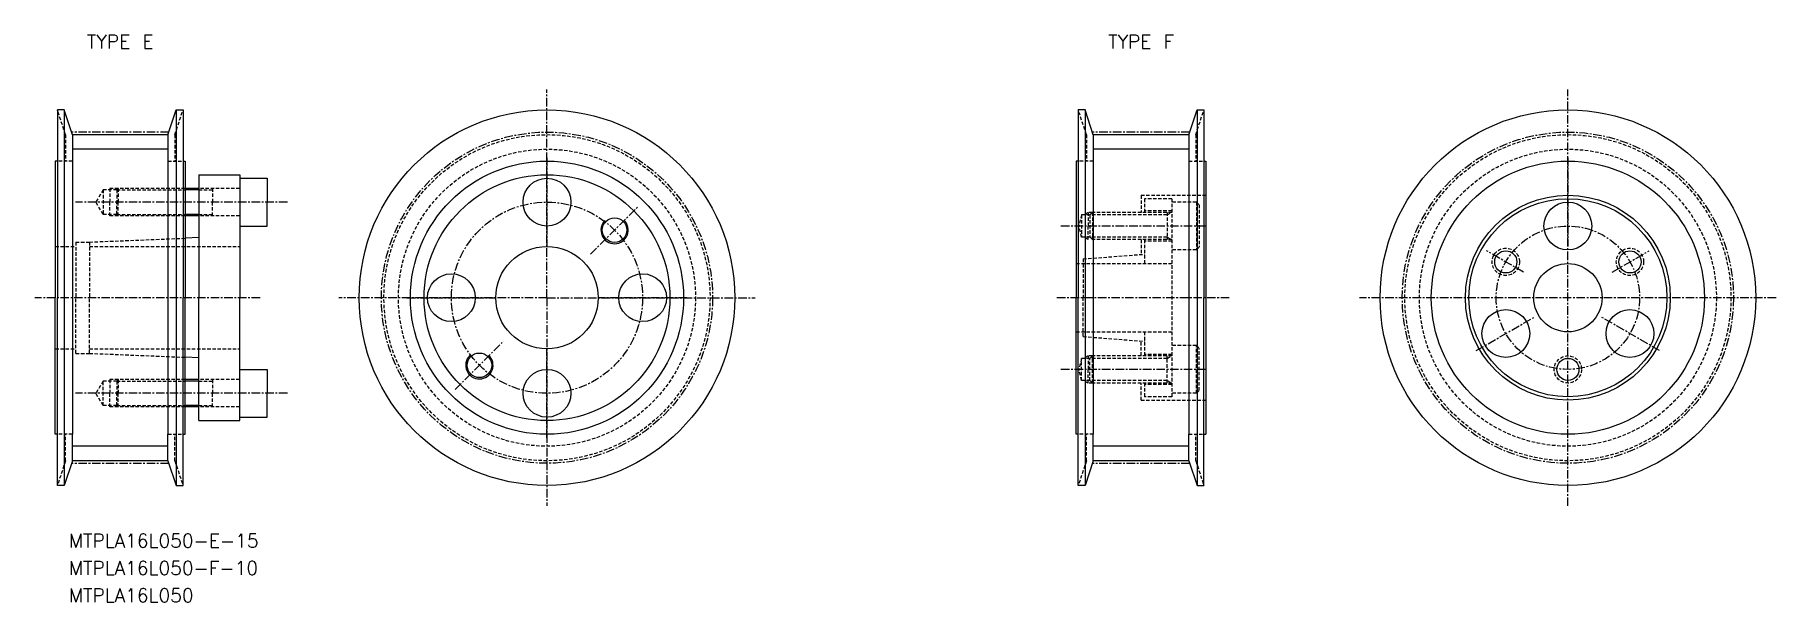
# Model space of a CAD drawing. Extents: x 348 to 603, y 1649 to 1732.
import ezdxf
from ezdxf.enums import TextEntityAlignment as Align

# ---------------------------------------------------------------- set-up
doc = ezdxf.new("R2010")
doc.units = 0
doc.linetypes.add('CENTER', pattern=[2, 1.25, -0.25, 0.25, -0.25])
doc.linetypes.add('DASHED', pattern=[0.75, 0.5, -0.25])
doc.layers.get('0').update_dxf_attribs({"linetype": 'CONTINUOUS'})
doc.layers.add('CENTER', color=1, linetype='CENTER')
doc.styles.add('MISUMI', font='txt.shx')

msp = doc.modelspace()

# ---------------------------------------------------------------- linework, layer by layer
at = {"color": 7, "linetype": 'CONTINUOUS'}
for p, q in [((351.6, 1720.88), (351.6, 1713.38)), ((352.6, 1720.88), (351.6, 1720.88)), ((352.6, 1720.88), (352.6, 1665.88)), ((353.8, 1717.25), (352.6, 1720.88)), ((367.8, 1717.25), (369, 1720.88)), ((369, 1720.88), (369, 1665.88)), ((369, 1720.88), (370, 1720.88)), ((370, 1720.88), (370, 1713.38)), ((501.1, 1720.88), (501.1, 1713.38)), ((502.1, 1720.88), (501.1, 1720.88)), ((502.1, 1720.88), (502.1, 1665.88)), ((503.3, 1717.25), (502.1, 1720.88)), ((517.3, 1717.25), (518.5, 1720.88)), ((518.5, 1720.88), (518.5, 1665.88)), ((518.5, 1720.88), (519.5, 1720.88)), ((519.5, 1720.88), (519.5, 1713.38)), ((367.8, 1717.25), (353.8, 1717.25)), ((353.8, 1717.25), (353.8, 1713.38)), ((367.8, 1717.25), (367.8, 1713.38)), ((517.3, 1717.25), (503.3, 1717.25)), ((503.3, 1717.25), (503.3, 1713.38)), ((517.3, 1717.25), (517.3, 1713.38)), ((351.3, 1713.38), (351.3, 1693.38)), ((351.6, 1713.38), (351.3, 1713.38)), ((351.6, 1713.38), (351.6, 1693.38)), ((353.8, 1713.38), (353.8, 1673.38)), ((367.8, 1713.38), (367.8, 1673.38)), ((370, 1713.38), (370, 1693.38)), ((370, 1713.38), (370.3, 1713.38)), ((370.3, 1713.38), (370.3, 1709.38)), ((372.3, 1711.38), (378.3, 1711.38)), ((372.3, 1711.38), (372.3, 1709.38)), ((378.3, 1711.38), (378.3, 1710.88)), ((500.8, 1713.38), (500.8, 1693.38)), ((501.1, 1713.38), (500.8, 1713.38)), ((501.1, 1713.38), (501.1, 1693.38)), ((503.3, 1713.38), (503.3, 1673.38)), ((517.3, 1713.38), (517.3, 1673.38)), ((519.5, 1713.38), (519.5, 1693.38)), ((519.5, 1713.38), (519.8, 1713.38)), ((519.8, 1713.38), (519.8, 1673.38)), ((372.3, 1709.38), (370.3, 1709.38)), ((370.3, 1709.38), (370.3, 1705.38)), ((372.3, 1709.38), (372.3, 1705.38)), ((378.3, 1710.88), (378.3, 1703.88)), ((378.3, 1710.88), (382.3, 1710.88)), ((382.3, 1710.88), (382.3, 1707.38)), ((382.3, 1703.88), (382.3, 1707.38)), ((370.3, 1705.38), (370.3, 1702.09)), ((372.3, 1705.38), (370.3, 1705.38)), ((372.3, 1705.38), (372.3, 1702.18)), ((378.3, 1703.88), (378.3, 1693.38)), ((378.3, 1703.88), (382.3, 1703.88)), ((372.3, 1702.18), (370.3, 1702.09)), ((370.3, 1702.09), (370.3, 1693.38)), ((372.3, 1702.18), (372.3, 1693.38)), ((351.3, 1673.38), (351.3, 1693.38)), ((351.6, 1673.38), (351.6, 1693.38)), ((370, 1673.38), (370, 1693.38)), ((370.3, 1684.66), (370.3, 1693.38)), ((372.3, 1684.58), (372.3, 1693.38)), ((378.3, 1682.88), (378.3, 1693.38)), ((500.8, 1673.38), (500.8, 1693.38)), ((501.1, 1673.38), (501.1, 1693.38)), ((519.5, 1673.38), (519.5, 1693.38)), ((370.3, 1681.38), (370.3, 1684.66)), ((372.3, 1684.58), (370.3, 1684.66)), ((372.3, 1681.38), (372.3, 1684.58)), ((372.3, 1681.38), (370.3, 1681.38)), ((370.3, 1677.38), (370.3, 1681.38)), ((372.3, 1677.38), (372.3, 1681.38)), ((378.3, 1675.88), (378.3, 1682.88)), ((378.3, 1682.88), (382.3, 1682.88)), ((382.3, 1682.88), (382.3, 1679.38)), ((382.3, 1675.88), (382.3, 1679.38)), ((370.3, 1673.38), (370.3, 1677.38)), ((372.3, 1677.38), (370.3, 1677.38)), ((372.3, 1675.38), (372.3, 1677.38)), ((372.3, 1675.38), (378.3, 1675.38)), ((378.3, 1675.38), (378.3, 1675.88)), ((378.3, 1675.88), (382.3, 1675.88)), ((351.6, 1673.38), (351.3, 1673.38)), ((351.6, 1665.88), (351.6, 1673.38)), ((353.8, 1669.5), (353.8, 1673.38)), ((367.8, 1669.5), (367.8, 1673.38)), ((370, 1665.88), (370, 1673.38)), ((370, 1673.38), (370.3, 1673.38)), ((501.1, 1673.38), (500.8, 1673.38)), ((501.1, 1665.88), (501.1, 1673.38)), ((503.3, 1669.5), (503.3, 1673.38)), ((517.3, 1669.5), (517.3, 1673.38)), ((519.5, 1665.88), (519.5, 1673.38)), ((519.5, 1673.38), (519.8, 1673.38)), ((353.8, 1669.5), (352.6, 1665.88)), ((367.8, 1669.5), (353.8, 1669.5)), ((367.8, 1669.5), (369, 1665.88)), ((503.3, 1669.5), (502.1, 1665.88)), ((517.3, 1669.5), (503.3, 1669.5)), ((517.3, 1669.5), (518.5, 1665.88)), ((352.6, 1665.88), (351.6, 1665.88)), ((369, 1665.88), (370, 1665.88)), ((502.1, 1665.88), (501.1, 1665.88)), ((518.5, 1665.88), (519.5, 1665.88))]:
    msp.add_line(p, q, dxfattribs=at)
at = {"color": 3, "linetype": 'DASHED'}
for p, q in [((352.8, 1717.25), (351.6, 1720.88)), ((368.8, 1717.25), (370, 1720.88)), ((502.3, 1717.25), (501.1, 1720.88)), ((518.3, 1717.25), (519.5, 1720.88)), ((352.8, 1717.25), (352.8, 1713.38)), ((368.8, 1717.25), (368.8, 1713.38)), ((502.3, 1717.25), (502.3, 1713.38)), ((518.3, 1717.25), (518.3, 1713.38)), ((353.8, 1713.38), (351.6, 1713.38)), ((367.8, 1713.38), (370, 1713.38)), ((503.3, 1713.38), (501.1, 1713.38)), ((517.3, 1713.38), (519.5, 1713.38)), ((358.3, 1709.18), (357.26, 1707.38)), ((360.3, 1709.18), (358.3, 1709.18)), ((358.3, 1709.18), (358.3, 1705.58)), ((360.5, 1709.38), (359.3, 1709.38)), ((359.3, 1709.38), (359.3, 1707.38)), ((360.5, 1709.38), (360.3, 1709.18)), ((360.3, 1709.18), (370.3, 1709.18)), ((360.3, 1709.18), (360.3, 1707.38)), ((370.3, 1709.38), (360.5, 1709.38)), ((360.5, 1709.38), (360.5, 1707.38)), ((378.3, 1709.38), (372.3, 1709.38)), ((372.3, 1709.18), (374.3, 1709.18)), ((374.3, 1709.38), (374.3, 1707.38)), ((358.3, 1705.58), (357.26, 1707.38)), ((359.3, 1705.38), (359.3, 1707.38)), ((360.3, 1705.58), (360.3, 1707.38)), ((360.5, 1705.38), (360.5, 1707.38)), ((374.3, 1705.38), (374.3, 1707.38)), ((510.3, 1708.38), (519.8, 1708.38)), ((510.3, 1708.38), (510.3, 1705.88)), ((514.8, 1707.88), (510.8, 1707.88)), ((510.8, 1707.88), (510.8, 1705.88)), ((514.8, 1706.08), (510.8, 1706.08)), ((514.8, 1707.88), (514.8, 1678.88)), ((518.4, 1707.38), (514.8, 1707.38)), ((518.4, 1707.38), (518.4, 1700.38)), ((518.4, 1707.38), (518.8, 1706.98)), ((518.8, 1706.98), (518.8, 1700.78)), ((360.3, 1705.58), (358.3, 1705.58)), ((360.5, 1705.38), (359.3, 1705.38)), ((360.3, 1705.58), (370.3, 1705.58)), ((360.5, 1705.38), (360.3, 1705.58)), ((370.3, 1705.38), (360.5, 1705.38)), ((372.3, 1705.58), (374.3, 1705.58)), ((378.3, 1705.38), (372.3, 1705.38)), ((501.56, 1705.5), (501.21, 1703.88)), ((501.56, 1702.25), (501.21, 1703.88)), ((501.56, 1705.5), (501.56, 1702.25)), ((502.8, 1705.5), (501.56, 1705.5)), ((502.56, 1705.88), (501.9, 1705.5)), ((502.56, 1705.88), (502.56, 1703.88)), ((503.18, 1705.88), (502.56, 1705.88)), ((502.56, 1701.88), (502.56, 1703.88)), ((502.8, 1705.5), (503.18, 1705.88)), ((514.1, 1705.5), (502.8, 1705.5)), ((502.8, 1705.5), (502.8, 1702.25)), ((514.8, 1705.88), (503.18, 1705.88)), ((503.18, 1705.88), (503.18, 1701.88)), ((514.1, 1705.88), (514.1, 1701.88)), ((514.1, 1705.5), (514.76, 1705.88)), ((351.3, 1700.88), (354.3, 1700.88)), ((354.3, 1701.53), (354.3, 1693.38)), ((354.3, 1701.53), (356.3, 1701.53)), ((356.3, 1701.53), (370.3, 1702.09)), ((356.3, 1701.53), (356.3, 1693.38)), ((356.3, 1700.88), (378.3, 1700.88)), ((502.8, 1702.25), (501.56, 1702.25)), ((502.56, 1701.88), (501.9, 1702.25)), ((514.1, 1702.25), (502.8, 1702.25)), ((503.18, 1701.88), (502.8, 1702.25)), ((503.18, 1701.88), (503.27, 1701.88)), ((514.8, 1701.88), (503.18, 1701.88)), ((510.3, 1701.88), (510.3, 1699.71)), ((510.8, 1701.88), (510.8, 1698.38)), ((514.8, 1701.68), (510.8, 1701.68)), ((514.1, 1702.25), (514.76, 1701.88)), ((500.8, 1698.38), (514.8, 1698.38)), ((501.8, 1699.06), (510.8, 1699.75)), ((501.8, 1699.06), (501.8, 1693.38)), ((518.4, 1700.38), (514.8, 1700.38)), ((518.4, 1700.38), (518.8, 1700.78)), ((354.3, 1685.23), (354.3, 1693.38)), ((356.3, 1685.23), (356.3, 1693.38)), ((501.8, 1687.69), (501.8, 1693.38)), ((500.8, 1688.38), (514.8, 1688.38)), ((510.8, 1688.38), (510.8, 1684.88)), ((351.3, 1685.88), (354.3, 1685.88)), ((356.3, 1685.88), (378.3, 1685.88)), ((501.8, 1687.69), (510.8, 1687)), ((510.3, 1684.88), (510.3, 1687.04)), ((518.4, 1686.38), (514.8, 1686.38)), ((518.4, 1679.38), (518.4, 1686.38)), ((518.4, 1686.38), (518.8, 1685.98)), ((518.8, 1679.78), (518.8, 1685.98)), ((354.3, 1685.23), (356.3, 1685.23)), ((356.3, 1685.23), (370.3, 1684.66)), ((501.56, 1684.5), (501.21, 1682.88)), ((501.56, 1681.25), (501.56, 1684.5)), ((502.8, 1684.5), (501.56, 1684.5)), ((502.56, 1684.88), (501.9, 1684.5)), ((503.18, 1684.88), (502.51, 1684.88)), ((502.56, 1684.88), (502.56, 1682.88)), ((503.18, 1684.88), (502.8, 1684.5)), ((514.1, 1684.5), (502.8, 1684.5)), ((502.8, 1681.25), (502.8, 1684.5)), ((514.8, 1684.88), (503.18, 1684.88)), ((503.18, 1680.88), (503.18, 1684.88)), ((514.8, 1685.08), (510.8, 1685.08)), ((514.1, 1680.88), (514.1, 1684.88)), ((514.1, 1684.5), (514.76, 1684.88)), ((358.3, 1681.18), (357.26, 1679.38)), ((358.3, 1677.58), (358.3, 1681.18)), ((360.3, 1681.18), (358.3, 1681.18)), ((360.5, 1681.38), (359.3, 1681.38)), ((359.3, 1681.38), (359.3, 1679.38)), ((360.5, 1681.38), (360.3, 1681.18)), ((360.3, 1681.18), (370.3, 1681.18)), ((360.3, 1681.18), (360.3, 1679.38)), ((370.3, 1681.38), (360.5, 1681.38)), ((360.5, 1681.38), (360.5, 1679.38)), ((378.3, 1681.38), (372.3, 1681.38)), ((372.3, 1681.18), (374.3, 1681.18)), ((374.3, 1681.38), (374.3, 1679.38)), ((501.56, 1681.25), (501.21, 1682.88)), ((502.8, 1681.25), (501.56, 1681.25)), ((502.56, 1680.88), (501.9, 1681.25)), ((502.56, 1680.88), (502.56, 1682.88)), ((503.18, 1680.88), (502.56, 1680.88)), ((514.1, 1681.25), (502.8, 1681.25)), ((502.8, 1681.25), (503.18, 1680.88)), ((514.8, 1680.88), (503.18, 1680.88)), ((510.3, 1678.38), (510.3, 1680.88)), ((510.8, 1680.88), (510.8, 1678.88)), ((514.8, 1680.68), (510.8, 1680.68)), ((514.1, 1681.25), (514.76, 1680.88)), ((358.3, 1677.58), (357.26, 1679.38)), ((359.3, 1677.38), (359.3, 1679.38)), ((360.3, 1677.58), (360.3, 1679.38)), ((360.5, 1677.38), (360.5, 1679.38)), ((374.3, 1677.38), (374.3, 1679.38)), ((510.3, 1678.38), (519.8, 1678.38)), ((514.8, 1678.88), (510.8, 1678.88)), ((518.4, 1679.38), (514.8, 1679.38)), ((518.4, 1679.38), (518.8, 1679.78)), ((360.3, 1677.58), (358.3, 1677.58)), ((360.5, 1677.38), (359.3, 1677.38)), ((360.3, 1677.58), (370.3, 1677.58)), ((360.5, 1677.38), (360.3, 1677.58)), ((370.3, 1677.38), (360.5, 1677.38)), ((372.3, 1677.58), (374.3, 1677.58)), ((378.3, 1677.38), (372.3, 1677.38)), ((353.8, 1673.38), (351.6, 1673.38)), ((352.8, 1669.5), (352.8, 1673.38)), ((367.8, 1673.38), (370, 1673.38)), ((368.8, 1669.5), (368.8, 1673.38)), ((503.3, 1673.38), (501.1, 1673.38)), ((502.3, 1669.5), (502.3, 1673.38)), ((517.3, 1673.38), (519.5, 1673.38)), ((518.3, 1669.5), (518.3, 1673.38)), ((352.8, 1669.5), (351.6, 1665.88)), ((368.8, 1669.5), (370, 1665.88)), ((502.3, 1669.5), (501.1, 1665.88)), ((518.3, 1669.5), (519.5, 1665.88))]:
    msp.add_line(p, q, dxfattribs=at)
at = {"color": 3, "linetype": 'CONTINUOUS'}
for p, q in [((367.8, 1715.12), (353.8, 1715.12)), ((517.3, 1715.12), (503.3, 1715.12)), ((367.8, 1671.63), (353.8, 1671.63)), ((517.3, 1671.63), (503.3, 1671.63))]:
    msp.add_line(p, q, dxfattribs=at)
at = {"color": 3}
for p, q in [((372.3, 1709.18), (370.3, 1709.18)), ((372.3, 1705.58), (370.3, 1705.58)), ((372.3, 1681.18), (370.3, 1681.18)), ((372.3, 1677.58), (370.3, 1677.58))]:
    msp.add_line(p, q, dxfattribs=at)
at = {"color": 7, "linetype": 'CONTINUOUS'}
for centre, radius in [((423.3, 1693.38), 27.5), ((572.8, 1693.38), 27.5), ((423.3, 1693.38), 20), ((423.3, 1693.38), 18), ((423.3, 1693.38), 18), ((572.8, 1693.38), 20), ((423.3, 1707.38), 3.5), ((572.8, 1693.38), 15), ((572.8, 1693.38), 14.5), ((572.8, 1703.88), 3.5), ((433.2, 1703.28), 1.8), ((423.3, 1693.38), 7.5), ((563.71, 1698.63), 1.62), ((572.8, 1693.38), 5), ((581.89, 1698.63), 1.62), ((409.3, 1693.38), 3.5), ((437.3, 1693.38), 3.5), ((563.71, 1688.13), 3.5), ((581.89, 1688.13), 3.5), ((413.4, 1683.48), 1.8), ((572.8, 1682.88), 1.62), ((423.3, 1679.38), 3.5)]:
    msp.add_circle(centre, radius, dxfattribs=at)
at = {"color": 3, "linetype": 'DASHED'}
for centre, radius in [((423.3, 1693.38), 23.88), ((572.8, 1693.38), 23.88), ((423.3, 1693.38), 21.75), ((572.8, 1693.38), 21.75), ((563.71, 1698.63), 2), ((581.89, 1698.63), 2), ((572.8, 1682.88), 2)]:
    msp.add_circle(centre, radius, dxfattribs=at)
at = {"color": 3}
for centre in [(433.2, 1703.28), (413.4, 1683.48)]:
    msp.add_arc(centre, 2, 135, 47, dxfattribs=at)
at = {"layer": 'CENTER', "color": 1, "linetype": 'CENTER'}
for p, q in [((423.3, 1693.38), (423.3, 1723.88)), ((572.8, 1662.88), (572.8, 1723.88)), ((367.93, 1717.63), (353.67, 1717.63)), ((517.43, 1717.63), (503.17, 1717.63)), ((423.3, 1713.88), (423.3, 1700.88)), ((572.8, 1713.88), (572.8, 1700.88)), ((385.3, 1707.38), (354.26, 1707.38)), ((429.66, 1699.74), (436.73, 1706.81)), ((519.8, 1703.88), (498.51, 1703.88)), ((566.3, 1697.13), (560.89, 1700.25)), ((579.3, 1697.13), (584.71, 1700.25)), ((381.3, 1693.38), (348.3, 1693.38)), ((423.3, 1693.38), (392.8, 1693.38)), ((402.8, 1693.38), (415.8, 1693.38)), ((423.3, 1693.38), (453.8, 1693.38)), ((423.3, 1693.38), (423.3, 1662.88)), ((443.8, 1693.38), (430.8, 1693.38)), ((523.21, 1693.38), (497.8, 1693.38)), ((603.3, 1693.38), (542.3, 1693.38)), ((559.38, 1685.63), (568.04, 1690.63)), ((586.22, 1685.63), (577.56, 1690.63)), ((409.86, 1679.94), (416.94, 1687.01)), ((423.3, 1672.88), (423.3, 1685.88)), ((572.8, 1672.88), (572.8, 1685.88)), ((519.8, 1682.88), (498.51, 1682.88)), ((385.3, 1679.38), (354.26, 1679.38)), ((367.93, 1669.12), (353.67, 1669.12)), ((517.43, 1669.12), (503.17, 1669.12))]:
    msp.add_line(p, q, dxfattribs=at)
for centre, radius in [((423.3, 1693.38), 24.25), ((572.8, 1693.38), 24.25), ((423.3, 1693.38), 14), ((572.8, 1693.38), 10.5)]:
    msp.add_circle(centre, radius, dxfattribs=at)

# ---------------------------------------------------------------- texts
at = {"color": 7, "linetype": 'CONTINUOUS', "style": 'MISUMI'}
for s, p in [('TYPE E', (360.8, 1730.88)), ('TYPE F', (510.3, 1730.88))]:
    msp.add_text(s, height=2, dxfattribs=at).set_placement(p, align=Align.MIDDLE_CENTER)
for s, p in [('MTPLA16L050-E-15', (353.3, 1656.79)), ('MTPLA16L050-F-10', (353.3, 1652.79)), ('MTPLA16L050', (353.3, 1648.79))]:
    msp.add_text(s, height=2, dxfattribs=at).set_placement(p)

doc.saveas('drawing.dxf')
